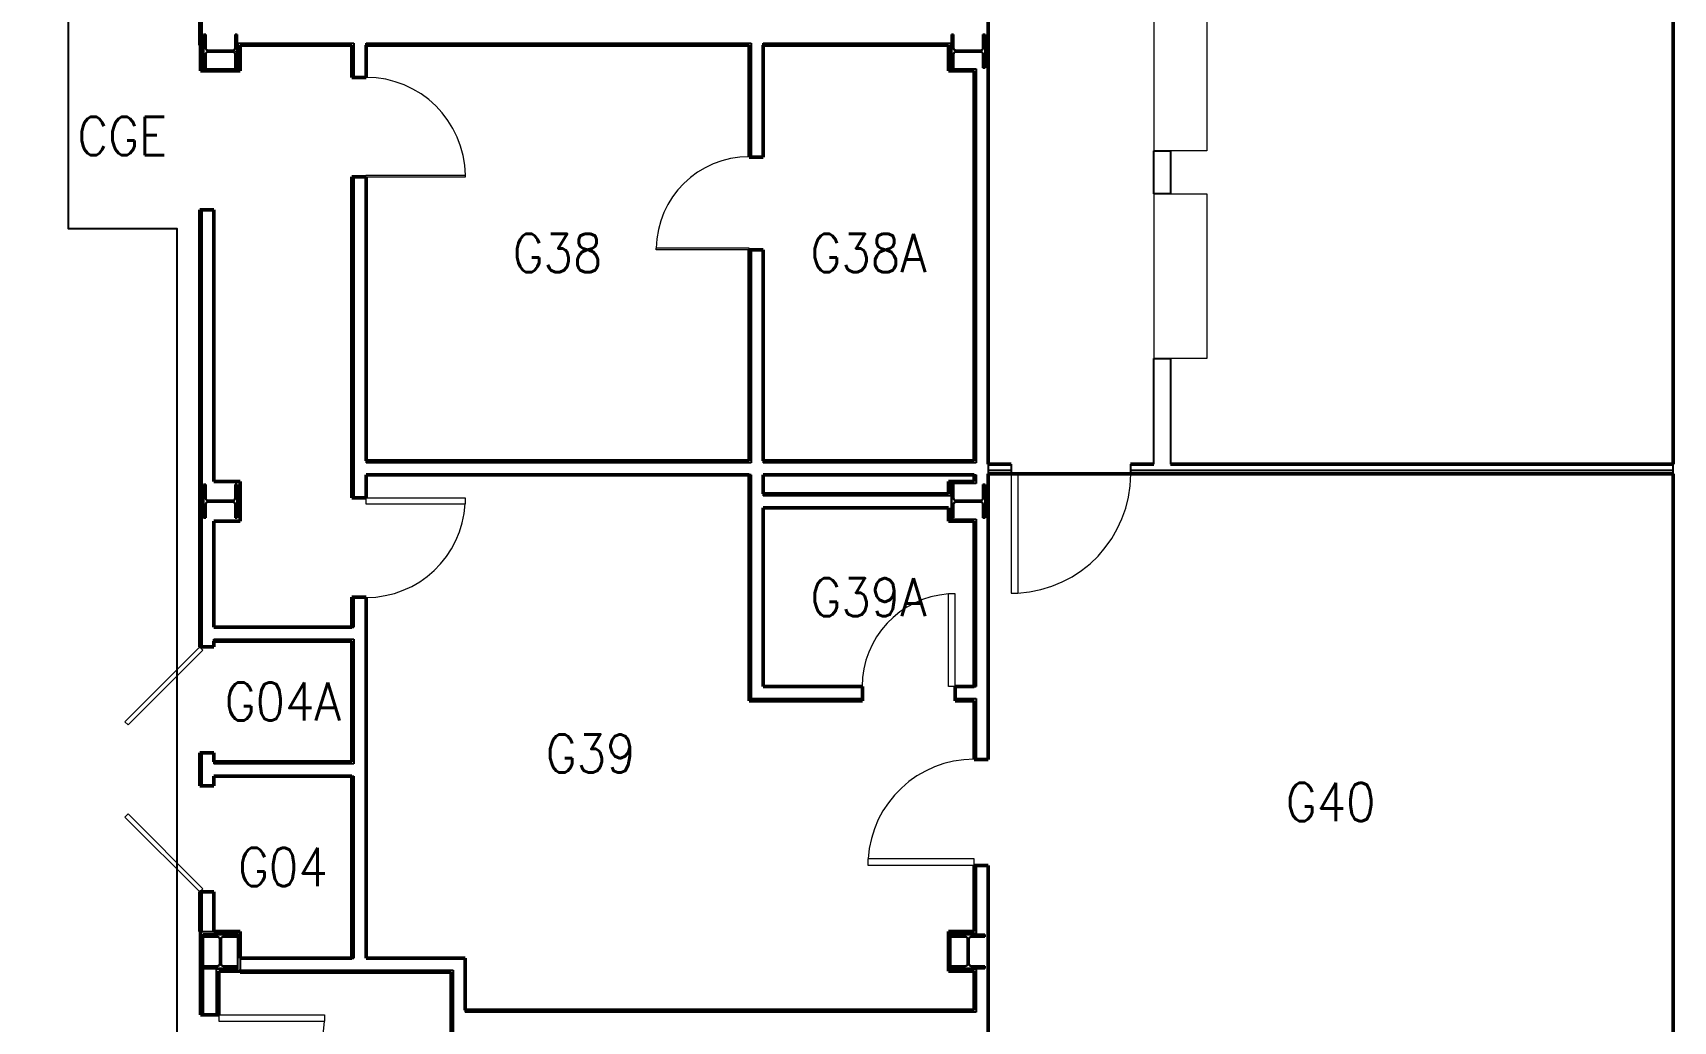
# Model space of a CAD drawing. Header units: inches. Extents: x -460 to 10305, y -938 to 5356.
# Drawn here: x 1944.6 to 2440.3, y 206.2 to 504.8 of the extents above; entities that cross this region are included whole.
import ezdxf
from ezdxf.enums import TextEntityAlignment as Align

# ---------------------------------------------------------------- set-up
doc = ezdxf.new("R2010")
doc.units = ezdxf.units.IN
doc.header["$MEASUREMENT"] = 0
doc.set_wipeout_variables(frame=1)
doc.layers.add('01-0263-G-DWG-BFP-ARCH$0$SP-CASE', color=11, linetype='Continuous', lineweight=13)
doc.layers.add('01-0263-G-DWG-BFP-ARCH$0$SP-COLUMNS', color=40, linetype='Continuous', lineweight=13)
for name, color, linetype in [('01-0263-G-DWG-BFP-ARCH$0$SP-DOOR', 5, 'Continuous'), ('01-0263-G-DWG-BFP-ARCH$0$SP-RMNO', 7, 'Continuous'), ('01-0263-G-DWG-BFP-ARCH$0$SP-ROOM', 7, 'Continuous'), ('01-0263-G-DWG-BFP-ARCH$0$SP-WALL', 7, 'Continuous'), ('T-Comm-Path', 40, 'Continuous')]:
    doc.layers.add(name, color=color, linetype=linetype)
doc.layers.get('01-0263-G-DWG-BFP-ARCH$0$SP-ROOM').off()
doc.styles.add('01-0263-G-DWG-BFP-ARCH$0$ROMANS', font='ROMANS.shx', dxfattribs={"width": 0.9})

# ---------------------------------------------------------------- blocks, each defined once
blk = doc.blocks.new('01-0263-G-DWG-BFP-ARCH$0$W-Wide Flange-Column - W10X60-V26-GROUND FLOOR - PROPOSED')
at = {"layer": '01-0263-G-DWG-BFP-ARCH$0$SP-COLUMNS', "lineweight": 9}
h = blk.add_hatch(dxfattribs=at)
h.set_pattern_fill('FP_36', color=256, style=0, pattern_type=2)
h.set_pattern_definition([(315, (223.028, 1518.4), (9.50352, 9.50352), []), (315, (237.428, 1518.4), (9.50352, 9.50352), [])])
h.paths.add_polyline_path([(-5.04, -4.43), (-5.04, -5.11), (5.04, -5.11), (5.04, -4.43), (0.9, -4.43), (0.41, -4.23), (0.21, -3.74), (0.21, 3.73), (0.41, 4.23), (0.9, 4.43), (5.04, 4.43), (5.04, 5.11), (-5.04, 5.11), (-5.04, 4.43), (-0.91, 4.43), (-0.41, 4.23), (-0.21, 3.73), (-0.21, -3.74), (-0.41, -4.23), (-0.91, -4.43)], flags=0)
at = {"layer": '01-0263-G-DWG-BFP-ARCH$0$SP-COLUMNS', "lineweight": 30}
for p, q in [((5.04, 5.11), (-5.04, 5.11)), ((-5.04, 5.11), (-5.04, 4.43)), ((5.04, 4.43), (5.04, 5.11)), ((-5.04, 4.43), (-0.91, 4.43)), ((-0.21, 3.73), (-0.21, -3.74)), ((0.21, -3.74), (0.21, 3.73)), ((0.9, 4.43), (5.04, 4.43)), ((-0.91, -4.43), (-5.04, -4.43)), ((-5.04, -4.43), (-5.04, -5.11)), ((5.04, -4.43), (0.9, -4.43)), ((5.04, -5.11), (5.04, -4.43)), ((-5.04, -5.11), (5.04, -5.11))]:
    blk.add_line(p, q, dxfattribs=at)
for centre, start, end in [((-0.91, 3.73), 0, 90), ((0.9, 3.73), 90, 180), ((-0.91, -3.74), 270, 0), ((0.9, -3.74), 180, 270)]:
    blk.add_arc(centre, 0.695, start, end, dxfattribs=at)
blk = doc.blocks.new('01-0263-G-DWG-BFP-ARCH$0$W-Wide Flange-Column - W10X60-V27-GROUND FLOOR - PROPOSED')
at = {"layer": '01-0263-G-DWG-BFP-ARCH$0$SP-COLUMNS', "lineweight": 9}
h = blk.add_hatch(dxfattribs=at)
h.set_pattern_fill('FP_37', color=256, style=0, pattern_type=2)
h.set_pattern_definition([(315, (223.028, 1292.4), (9.50352, 9.50352), []), (315, (237.428, 1292.4), (9.50352, 9.50352), [])])
h.paths.add_polyline_path([(-5.04, -4.43), (-5.04, -5.11), (5.04, -5.11), (5.04, -4.43), (0.9, -4.43), (0.41, -4.23), (0.21, -3.74), (0.21, 3.73), (0.41, 4.23), (0.9, 4.43), (5.04, 4.43), (5.04, 5.11), (-5.04, 5.11), (-5.04, 4.43), (-0.91, 4.43), (-0.41, 4.23), (-0.21, 3.73), (-0.21, -3.74), (-0.41, -4.23), (-0.91, -4.43)], flags=0)
at = {"layer": '01-0263-G-DWG-BFP-ARCH$0$SP-COLUMNS', "lineweight": 30}
for p, q in [((5.04, 5.11), (-5.04, 5.11)), ((-5.04, 5.11), (-5.04, 4.43)), ((5.04, 4.43), (5.04, 5.11)), ((-5.04, 4.43), (-0.91, 4.43)), ((-0.21, 3.73), (-0.21, -3.74)), ((0.21, -3.74), (0.21, 3.73)), ((0.9, 4.43), (5.04, 4.43)), ((-0.91, -4.43), (-5.04, -4.43)), ((-5.04, -4.43), (-5.04, -5.11)), ((5.04, -4.43), (0.9, -4.43)), ((5.04, -5.11), (5.04, -4.43)), ((-5.04, -5.11), (5.04, -5.11))]:
    blk.add_line(p, q, dxfattribs=at)
for centre, start, end in [((-0.91, 3.73), 0, 90), ((0.9, 3.73), 90, 180), ((-0.91, -3.74), 270, 0), ((0.9, -3.74), 180, 270)]:
    blk.add_arc(centre, 0.695, start, end, dxfattribs=at)
blk = doc.blocks.new('01-0263-G-DWG-BFP-ARCH$0$W-Wide Flange-Column - W10X60-V28-GROUND FLOOR - PROPOSED')
at = {"layer": '01-0263-G-DWG-BFP-ARCH$0$SP-COLUMNS', "lineweight": 9}
h = blk.add_hatch(dxfattribs=at)
h.set_pattern_fill('FP_38', color=256, style=0, pattern_type=2)
h.set_pattern_definition([(315, (359.028, 1518.4), (9.50352, 9.50352), []), (315, (373.428, 1518.4), (9.50352, 9.50352), [])])
h.paths.add_polyline_path([(-5.04, 4.43), (-0.91, 4.43), (-0.41, 4.23), (-0.21, 3.73), (-0.21, -3.74), (-0.41, -4.23), (-0.91, -4.43), (-5.04, -4.43), (-5.04, -5.11), (5.04, -5.11), (5.04, -4.43), (0.9, -4.43), (0.41, -4.23), (0.21, -3.74), (0.21, 3.73), (0.41, 4.23), (0.9, 4.43), (5.04, 4.43), (5.04, 5.11), (-5.04, 5.11)], flags=0)
at = {"layer": '01-0263-G-DWG-BFP-ARCH$0$SP-COLUMNS', "lineweight": 30}
for p, q in [((5.04, 5.11), (-5.04, 5.11)), ((-5.04, 5.11), (-5.04, 4.43)), ((5.04, 4.43), (5.04, 5.11)), ((-5.04, 4.43), (-0.91, 4.43)), ((-0.21, 3.73), (-0.21, -3.74)), ((0.21, -3.74), (0.21, 3.73)), ((0.9, 4.43), (5.04, 4.43)), ((-0.91, -4.43), (-5.04, -4.43)), ((-5.04, -4.43), (-5.04, -5.11)), ((5.04, -4.43), (0.9, -4.43)), ((5.04, -5.11), (5.04, -4.43)), ((-5.04, -5.11), (5.04, -5.11))]:
    blk.add_line(p, q, dxfattribs=at)
for centre, start, end in [((-0.91, 3.73), 0, 90), ((0.9, 3.73), 90, 180), ((-0.91, -3.74), 270, 0), ((0.9, -3.74), 180, 270)]:
    blk.add_arc(centre, 0.695, start, end, dxfattribs=at)
blk = doc.blocks.new('01-0263-G-DWG-BFP-ARCH$0$W-Wide Flange-Column - W10X60-V29-GROUND FLOOR - PROPOSED')
at = {"layer": '01-0263-G-DWG-BFP-ARCH$0$SP-COLUMNS', "lineweight": 9}
h = blk.add_hatch(dxfattribs=at)
h.set_pattern_fill('FP_39', color=256, style=0, pattern_type=2)
h.set_pattern_definition([(315, (359.028, 1292.4), (9.50352, 9.50352), []), (315, (373.428, 1292.4), (9.50352, 9.50352), [])])
h.paths.add_polyline_path([(-5.04, -4.43), (-5.04, -5.11), (5.04, -5.11), (5.04, -4.43), (0.9, -4.43), (0.41, -4.23), (0.21, -3.74), (0.21, 3.73), (0.41, 4.23), (0.9, 4.43), (5.04, 4.43), (5.04, 5.11), (-5.04, 5.11), (-5.04, 4.43), (-0.91, 4.43), (-0.41, 4.23), (-0.21, 3.73), (-0.21, -3.74), (-0.41, -4.23), (-0.91, -4.43)], flags=0)
at = {"layer": '01-0263-G-DWG-BFP-ARCH$0$SP-COLUMNS', "lineweight": 30}
for p, q in [((5.04, 5.11), (-5.04, 5.11)), ((-5.04, 5.11), (-5.04, 4.43)), ((5.04, 4.43), (5.04, 5.11)), ((-5.04, 4.43), (-0.91, 4.43)), ((-0.21, 3.73), (-0.21, -3.74)), ((0.21, -3.74), (0.21, 3.73)), ((0.9, 4.43), (5.04, 4.43)), ((-0.91, -4.43), (-5.04, -4.43)), ((-5.04, -4.43), (-5.04, -5.11)), ((5.04, -4.43), (0.9, -4.43)), ((5.04, -5.11), (5.04, -4.43)), ((-5.04, -5.11), (5.04, -5.11))]:
    blk.add_line(p, q, dxfattribs=at)
for centre, start, end in [((-0.91, 3.73), 0, 90), ((0.9, 3.73), 90, 180), ((-0.91, -3.74), 270, 0), ((0.9, -3.74), 180, 270)]:
    blk.add_arc(centre, 0.695, start, end, dxfattribs=at)
blk = doc.blocks.new('01-0263-G-DWG-BFP-ARCH$0$W-Wide Flange-Column - W10X60-V48-GROUND FLOOR - PROPOSED')
at = {"layer": '01-0263-G-DWG-BFP-ARCH$0$SP-COLUMNS', "lineweight": 9}
h = blk.add_hatch(dxfattribs=at)
h.set_pattern_fill('FP_59', color=256, style=0, pattern_type=2)
h.set_pattern_definition([(45, (-1292.4, 495.028), (-9.50352, 9.50352), []), (45, (-1292.4, 509.428), (-9.50352, 9.50352), [])])
h.paths.add_polyline_path([(-5.04, -5.11), (5.04, -5.11), (5.04, -4.43), (0.9, -4.43), (0.41, -4.23), (0.21, -3.74), (0.21, 3.73), (0.41, 4.23), (0.9, 4.43), (5.04, 4.43), (5.04, 5.11), (-5.04, 5.11), (-5.04, 4.43), (-0.91, 4.43), (-0.41, 4.23), (-0.21, 3.73), (-0.21, -3.74), (-0.41, -4.23), (-0.91, -4.43), (-5.04, -4.43)], flags=0)
at = {"layer": '01-0263-G-DWG-BFP-ARCH$0$SP-COLUMNS', "lineweight": 30}
for p, q in [((5.04, 5.11), (-5.04, 5.11)), ((-5.04, 5.11), (-5.04, 4.43)), ((5.04, 4.43), (5.04, 5.11)), ((-5.04, 4.43), (-0.91, 4.43)), ((-0.21, 3.73), (-0.21, -3.74)), ((0.21, -3.74), (0.21, 3.73)), ((0.9, 4.43), (5.04, 4.43)), ((-0.91, -4.43), (-5.04, -4.43)), ((-5.04, -4.43), (-5.04, -5.11)), ((5.04, -4.43), (0.9, -4.43)), ((5.04, -5.11), (5.04, -4.43)), ((-5.04, -5.11), (5.04, -5.11))]:
    blk.add_line(p, q, dxfattribs=at)
for centre, start, end in [((-0.91, 3.73), 0, 90), ((0.9, 3.73), 90, 180), ((-0.91, -3.74), 270, 0), ((0.9, -3.74), 180, 270)]:
    blk.add_arc(centre, 0.695, start, end, dxfattribs=at)
blk = doc.blocks.new('01-0263-G-DWG-BFP-ARCH$0$W-Wide Flange-Column - W10X60-V49-GROUND FLOOR - PROPOSED')
at = {"layer": '01-0263-G-DWG-BFP-ARCH$0$SP-COLUMNS', "lineweight": 9}
h = blk.add_hatch(dxfattribs=at)
h.set_pattern_fill('FP_60', color=256, style=0, pattern_type=2)
h.set_pattern_definition([(45, (-1518.4, 495.028), (-9.50352, 9.50352), []), (45, (-1518.4, 509.428), (-9.50352, 9.50352), [])])
h.paths.add_polyline_path([(-5.04, -5.11), (5.04, -5.11), (5.04, -4.43), (0.9, -4.43), (0.41, -4.23), (0.21, -3.74), (0.21, 3.73), (0.41, 4.23), (0.9, 4.43), (5.04, 4.43), (5.04, 5.11), (-5.04, 5.11), (-5.04, 4.43), (-0.91, 4.43), (-0.41, 4.23), (-0.21, 3.73), (-0.21, -3.74), (-0.41, -4.23), (-0.91, -4.43), (-5.04, -4.43)], flags=0)
at = {"layer": '01-0263-G-DWG-BFP-ARCH$0$SP-COLUMNS', "lineweight": 30}
for p, q in [((5.04, 5.11), (-5.04, 5.11)), ((-5.04, 5.11), (-5.04, 4.43)), ((5.04, 4.43), (5.04, 5.11)), ((-5.04, 4.43), (-0.91, 4.43)), ((-0.21, 3.73), (-0.21, -3.74)), ((0.21, -3.74), (0.21, 3.73)), ((0.9, 4.43), (5.04, 4.43)), ((-0.91, -4.43), (-5.04, -4.43)), ((-5.04, -4.43), (-5.04, -5.11)), ((5.04, -4.43), (0.9, -4.43)), ((5.04, -5.11), (5.04, -4.43)), ((-5.04, -5.11), (5.04, -5.11))]:
    blk.add_line(p, q, dxfattribs=at)
for centre, start, end in [((-0.91, 3.73), 0, 90), ((0.9, 3.73), 90, 180), ((-0.91, -3.74), 270, 0), ((0.9, -3.74), 180, 270)]:
    blk.add_arc(centre, 0.695, start, end, dxfattribs=at)
blk = doc.blocks.new('01-0263-G-DWG-BFP-ARCH$0$Single-Flush - 2_8_ x 6_8_-281119-GROUND FLOOR - PROPOSED')
at = {"layer": '01-0263-G-DWG-BFP-ARCH$0$SP-DOOR', "lineweight": 20}
for p, q in [((14, -2.75), (14, -34.75)), ((16, -2.75), (14, -2.75)), ((16, -2.75), (16, -34.75)), ((16, -34.75), (14, -34.75))]:
    blk.add_line(p, q, dxfattribs=at)
at = {"layer": '01-0263-G-DWG-BFP-ARCH$0$SP-DOOR', "lineweight": 9}
blk.add_arc((16, -2.75), 32.07, 180, 266.4241, dxfattribs=at)
blk = doc.blocks.new('01-0263-G-DWG-BFP-ARCH$0$W-3A WOOD DOOR - 2_8_ x 6_8_ x 1 3_8_-308036-GROUND FLOOR - PROPOSED')
at = {"layer": '01-0263-G-DWG-BFP-ARCH$0$SP-DOOR', "lineweight": 20}
for p, q in [((15.05, -1.15), (-7.58, -23.78)), ((16.02, -2.12), (-6.61, -24.75)), ((16.02, -2.12), (15.05, -1.15)), ((-6.61, -24.75), (-7.58, -23.78))]:
    blk.add_line(p, q, dxfattribs=at)
blk = doc.blocks.new('01-0263-G-DWG-BFP-ARCH$0$W-3A WOOD DOOR - 2_8_ x 6_8_ x 1 3_8_-308037-GROUND FLOOR - PROPOSED')
at = {"layer": '01-0263-G-DWG-BFP-ARCH$0$SP-DOOR', "lineweight": 20}
for p, q in [((-6.61, 24.75), (-7.58, 23.78)), ((15.05, 1.15), (-7.58, 23.78)), ((16.02, 2.12), (-6.61, 24.75)), ((16.02, 2.12), (15.05, 1.15))]:
    blk.add_line(p, q, dxfattribs=at)
blk = doc.blocks.new('01-0263-G-DWG-BFP-ARCH$0$Single-Flush - 2_6_ x 6_8_-310897-GROUND FLOOR - PROPOSED')
at = {"layer": '01-0263-G-DWG-BFP-ARCH$0$SP-DOOR', "lineweight": 20}
for p, q in [((13.25, -2.12), (13.25, -32.14)), ((15, -2.12), (13.25, -2.12)), ((15, -2.12), (15, -32.14)), ((15, -32.14), (13.25, -32.14))]:
    blk.add_line(p, q, dxfattribs=at)
at = {"layer": '01-0263-G-DWG-BFP-ARCH$0$SP-DOOR', "lineweight": 9}
blk.add_arc((15, -2.12), 30.07, 180, 266.6633, dxfattribs=at)
blk = doc.blocks.new('01-0263-G-DWG-BFP-ARCH$0$Single-Flush - 2_6_ x 6_8_ x 1_2_-310880-GROUND FLOOR - PROPOSED')
at = {"layer": '01-0263-G-DWG-BFP-ARCH$0$SP-DOOR', "lineweight": 20}
for p, q in [((14.5, 2.12), (14.5, 32.19)), ((15, 32.19), (14.5, 32.19)), ((15, 2.12), (15, 32.19)), ((15, 2.12), (14.5, 2.12))]:
    blk.add_line(p, q, dxfattribs=at)
at = {"layer": '01-0263-G-DWG-BFP-ARCH$0$SP-DOOR', "lineweight": 9}
blk.add_arc((15, 2.12), 30.07, 90.9529, 180, dxfattribs=at)
blk = doc.blocks.new('01-0263-G-DWG-BFP-ARCH$0$Single-Flush - 2_4_ x 6_8_ x 1_2_-2021570-GROUND FLOOR - PROPOSED')
at = {"layer": '01-0263-G-DWG-BFP-ARCH$0$SP-DOOR', "lineweight": 20}
for p, q in [((13.5, -2.12), (13.5, -30.19)), ((14, -2.12), (13.5, -2.12)), ((14, -2.12), (14, -30.19)), ((14, -30.19), (13.5, -30.19))]:
    blk.add_line(p, q, dxfattribs=at)
at = {"layer": '01-0263-G-DWG-BFP-ARCH$0$SP-DOOR', "lineweight": 9}
blk.add_arc((14, -2.12), 28.07, 180, 268.9792, dxfattribs=at)
blk = doc.blocks.new('01-0263-G-DWG-BFP-ARCH$0$W-8 DOOR - 2_4_ x 6_8_-312842-GROUND FLOOR - PROPOSED')
at = {"layer": '01-0263-G-DWG-BFP-ARCH$0$SP-DOOR', "lineweight": 20}
for p, q in [((12, 2.12), (12, 30.12)), ((14, 30.12), (12, 30.12)), ((14, 2.12), (14, 30.12)), ((14, 2.12), (12, 2.12))]:
    blk.add_line(p, q, dxfattribs=at)
at = {"layer": '01-0263-G-DWG-BFP-ARCH$0$SP-DOOR', "lineweight": 9}
blk.add_arc((14, 2.12), 28.07, 94.0863, 180, dxfattribs=at)
blk = doc.blocks.new('01-0263-G-DWG-BFP-ARCH$0$W-8 DOOR - 2_8_ x 6_8_-312884-GROUND FLOOR - PROPOSED')
at = {"layer": '01-0263-G-DWG-BFP-ARCH$0$SP-DOOR', "lineweight": 20}
for p, q in [((14, -2.12), (14, -34.13)), ((16, -2.12), (14, -2.12)), ((16, -2.12), (16, -34.13)), ((16, -34.13), (14, -34.13))]:
    blk.add_line(p, q, dxfattribs=at)
at = {"layer": '01-0263-G-DWG-BFP-ARCH$0$SP-DOOR', "lineweight": 9}
blk.add_arc((16, -2.12), 32.07, 180, 266.4241, dxfattribs=at)
blk = doc.blocks.new('01-0263-G-DWG-BFP-ARCH$0$FMGRM1')
at = {"style": '01-0263-G-DWG-BFP-ARCH$0$ROMANS', "width": 0.9}
for tag, p in [('RMAREA', (0, -0.2836)), ('DATA1', (0, -0.443)), ('DATA2', (0, -0.6024)), ('DATA3', (0, -0.7618)), ('DATA4', (0, -0.9213)), ('DATA5', (0, -1.0807))]:
    blk.add_attdef(tag, text='', height=0.1172, dxfattribs=at).set_placement(p, align=Align.CENTER)
at = {"linetype": 'Continuous'}
blk.add_wipeout([(-0.375, -0.125), (0.375, -0.125), (0.375, 0.125), (-0.375, 0.125)], dxfattribs=at)
at = {"layer": '01-0263-G-DWG-BFP-ARCH$0$SP-RMNO', "style": '01-0263-G-DWG-BFP-ARCH$0$ROMANS', "width": 0.9}
blk.add_attdef('RMNUMB', text='', height=0.16, dxfattribs=at).set_placement((0, 0), align=Align.MIDDLE)
blk = doc.blocks.new('01-0263-G-DWG-BFP-ARCH$0$M-3 DOOR - 3_0_ x 6_8_-318483-GROUND FLOOR - PROPOSED')
at = {"layer": '01-0263-G-DWG-BFP-ARCH$0$SP-DOOR', "lineweight": 20}
for p, q in [((16, 4), (16, 40.01)), ((18, 40.01), (16, 40.01)), ((18, 4), (18, 40.01)), ((18, 4), (16, 4))]:
    blk.add_line(p, q, dxfattribs=at)
at = {"layer": '01-0263-G-DWG-BFP-ARCH$0$SP-DOOR', "lineweight": 9}
blk.add_arc((18, 4), 36.07, 93.1789, 180, dxfattribs=at)
blk = doc.blocks.new('01-0263-G-DWG-BFP-ARCH', base_point=(1295.16, 1352.86))
at = {"layer": '01-0263-G-DWG-BFP-ARCH$0$SP-CASE'}
for p, q in [((3578.22, 1915.74), (3578.22, 1818.74)), ((3594.22, 1915.74), (3594.22, 1818.74)), ((3594.22, 1818.74), (3578.22, 1818.74)), ((3578.22, 1805.74), (3594.22, 1805.74)), ((3578.22, 1805.74), (3578.22, 1755.99)), ((3594.22, 1805.74), (3594.22, 1755.99)), ((3594.22, 1755.99), (3578.22, 1755.99))]:
    blk.add_line(p, q, dxfattribs=at)
at = {"layer": '01-0263-G-DWG-BFP-ARCH$0$SP-WALL', "lineweight": 50}
for p, q in [((3735.16, 2185.49), (3735.16, 1724.11)), ((3528.16, 1724.11), (3528.16, 2005.11)), ((3289.91, 1905.86), (3289.91, 1850.61)), ((3289.91, 1850.61), (3290.16, 1850.61)), ((3290.16, 1850.61), (3290.16, 1842.86)), ((3302.16, 1850.61), (3335.91, 1850.61)), ((3302.16, 1842.86), (3302.16, 1850.61)), ((3335.91, 1850.61), (3335.91, 1840.86)), ((3340.16, 1840.86), (3340.16, 1850.61)), ((3340.16, 1850.61), (3455.91, 1850.61)), ((3455.91, 1850.61), (3455.91, 1816.86)), ((3460.16, 1850.61), (3516.16, 1850.61)), ((3460.16, 1816.86), (3460.16, 1850.61)), ((3516.16, 1850.61), (3516.16, 1842.86)), ((3290.16, 1842.86), (3302.16, 1842.86)), ((3335.91, 1840.86), (3340.16, 1840.86)), ((3516.16, 1842.86), (3523.91, 1842.86)), ((3523.91, 1842.86), (3523.91, 1725.11)), ((3455.91, 1816.86), (3460.16, 1816.86)), ((3340.16, 1810.86), (3335.91, 1810.86)), ((3335.91, 1810.86), (3335.91, 1713.86)), ((3340.16, 1725.11), (3340.16, 1810.86)), ((3294.16, 1800.86), (3289.91, 1800.86)), ((3289.91, 1800.86), (3289.91, 1668.86)), ((3294.16, 1718.86), (3294.16, 1800.86)), ((3460.16, 1788.86), (3455.91, 1788.86)), ((3455.91, 1788.86), (3455.91, 1725.11)), ((3460.16, 1725.11), (3460.16, 1788.86)), ((3455.91, 1725.11), (3340.16, 1725.11)), ((3523.91, 1725.11), (3460.16, 1725.11)), ((3340.16, 1713.86), (3340.16, 1720.86)), ((3340.16, 1720.86), (3455.91, 1720.86)), ((3455.91, 1720.86), (3455.91, 1652.61)), ((3460.16, 1720.86), (3523.91, 1720.86)), ((3460.16, 1715.11), (3460.16, 1720.86)), ((3523.91, 1720.86), (3523.91, 1718.86)), ((3535.16, 1724.11), (3528.16, 1724.11)), ((3528.16, 1634.86), (3528.16, 1721.11)), ((3528.16, 1721.11), (3735.16, 1721.11)), ((3578.22, 1724.11), (3571.22, 1724.11)), ((3735.16, 1724.11), (3583.22, 1724.11)), ((3735.16, 1721.11), (3735.16, 1522.86)), ((3302.16, 1718.86), (3294.16, 1718.86)), ((3302.16, 1706.86), (3302.16, 1718.86)), ((3516.16, 1715.11), (3460.16, 1715.11)), ((3523.91, 1718.86), (3516.16, 1718.86)), ((3516.16, 1718.86), (3516.16, 1715.11)), ((3335.91, 1713.86), (3340.16, 1713.86)), ((3460.16, 1656.86), (3460.16, 1710.86)), ((3460.16, 1710.86), (3516.16, 1710.86)), ((3516.16, 1710.86), (3516.16, 1706.86)), ((3294.16, 1674.86), (3294.16, 1706.86)), ((3294.16, 1706.86), (3302.16, 1706.86)), ((3516.16, 1706.86), (3523.91, 1706.86)), ((3523.91, 1706.86), (3523.91, 1656.86)), ((3340.16, 1683.86), (3335.91, 1683.86)), ((3335.91, 1683.86), (3335.91, 1674.86)), ((3340.16, 1574.86), (3340.16, 1683.86)), ((3335.91, 1674.86), (3294.16, 1674.86)), ((3294.16, 1670.61), (3335.91, 1670.61)), ((3294.16, 1668.86), (3294.16, 1670.61)), ((3335.91, 1670.61), (3335.91, 1634.11)), ((3289.91, 1668.86), (3294.16, 1668.86)), ((3490.16, 1656.86), (3460.16, 1656.86)), ((3490.16, 1652.61), (3490.16, 1656.86)), ((3523.91, 1656.86), (3518.16, 1656.86)), ((3518.16, 1656.86), (3518.16, 1652.61)), ((3455.91, 1652.61), (3490.16, 1652.61)), ((3518.16, 1652.61), (3523.91, 1652.61)), ((3523.91, 1652.61), (3523.91, 1634.86)), ((3294.16, 1636.86), (3289.91, 1636.86)), ((3289.91, 1636.86), (3289.91, 1626.86)), ((3294.16, 1634.11), (3294.16, 1636.86)), ((3335.91, 1634.11), (3294.16, 1634.11)), ((3523.91, 1634.86), (3528.16, 1634.86)), ((3289.91, 1626.86), (3294.16, 1626.86)), ((3294.16, 1626.86), (3294.16, 1629.86)), ((3294.16, 1629.86), (3335.91, 1629.86)), ((3335.91, 1629.86), (3335.91, 1574.86)), ((3528.16, 1602.86), (3523.91, 1602.86)), ((3523.91, 1602.86), (3523.91, 1582.86)), ((3528.16, 1522.86), (3528.16, 1602.86)), ((3294.16, 1594.86), (3289.91, 1594.86)), ((3289.91, 1594.86), (3289.91, 1582.86)), ((3294.16, 1582.86), (3294.16, 1594.86)), ((3289.91, 1582.86), (3290.16, 1582.86)), ((3290.16, 1582.86), (3290.16, 1571.75)), ((3302.16, 1582.86), (3294.16, 1582.86)), ((3302.16, 1574.86), (3302.16, 1582.86)), ((3523.91, 1582.86), (3516.16, 1582.86)), ((3516.16, 1582.86), (3516.16, 1570.86)), ((3290.16, 1571.75), (3290.16, 1557.75)), ((3335.91, 1574.86), (3302.16, 1574.86)), ((3370.16, 1574.86), (3340.16, 1574.86)), ((3370.16, 1559.11), (3370.16, 1574.86)), ((3295.66, 1570.86), (3302.16, 1570.86)), ((3295.66, 1557.75), (3295.66, 1570.86)), ((3302.16, 1570.86), (3302.16, 1570.61)), ((3302.16, 1570.61), (3365.91, 1570.61)), ((3365.91, 1570.61), (3365.91, 1518.61)), ((3516.16, 1570.86), (3523.91, 1570.86)), ((3523.91, 1570.86), (3523.91, 1559.11)), ((3290.16, 1557.75), (3295.66, 1557.75)), ((3523.91, 1559.11), (3370.16, 1559.11))]:
    blk.add_line(p, q, dxfattribs=at)
at = {"layer": '01-0263-G-DWG-BFP-ARCH$0$SP-WALL'}
for p, q in [((3290.53, 1905.86), (3290.53, 1851.24)), ((3290.53, 1851.24), (3290.78, 1851.24)), ((3290.78, 1851.24), (3290.78, 1850.61)), ((3290.78, 1850.61), (3290.78, 1843.49)), ((3301.53, 1851.24), (3336.53, 1851.24)), ((3301.53, 1850.61), (3301.53, 1851.24)), ((3301.53, 1843.49), (3301.53, 1850.61)), ((3336.53, 1851.24), (3336.53, 1840.86)), ((3340.16, 1850.61), (3340.16, 1851.24)), ((3340.16, 1851.24), (3456.53, 1851.24)), ((3456.53, 1851.24), (3456.53, 1816.86)), ((3460.16, 1851.24), (3516.78, 1851.24)), ((3460.16, 1850.61), (3460.16, 1851.24)), ((3516.78, 1851.24), (3516.78, 1850.61)), ((3516.78, 1850.61), (3516.78, 1843.49)), ((3290.78, 1843.49), (3301.53, 1843.49)), ((3516.78, 1843.49), (3523.91, 1843.49)), ((3523.91, 1843.49), (3524.53, 1843.49)), ((3524.53, 1843.49), (3524.53, 1724.49)), ((3578.22, 1818.74), (3583.22, 1818.74)), ((3578.22, 1805.74), (3578.22, 1818.74)), ((3583.22, 1818.74), (3583.22, 1805.74)), ((3336.53, 1810.86), (3336.53, 1713.86)), ((3583.22, 1805.74), (3578.22, 1805.74)), ((3290.53, 1800.86), (3290.53, 1668.86)), ((3456.53, 1788.86), (3456.53, 1724.49)), ((3578.22, 1755.99), (3583.22, 1755.99)), ((3578.22, 1724.11), (3578.22, 1755.99)), ((3583.22, 1755.99), (3583.22, 1724.11)), ((3340.16, 1725.11), (3340.16, 1724.49)), ((3460.16, 1725.11), (3460.16, 1724.49)), ((3456.53, 1724.49), (3340.16, 1724.49)), ((3456.53, 1720.86), (3455.91, 1720.86)), ((3456.53, 1720.86), (3456.53, 1653.24)), ((3524.53, 1724.49), (3460.16, 1724.49)), ((3523.91, 1720.86), (3524.53, 1720.86)), ((3524.53, 1720.86), (3524.53, 1718.24)), ((3535.16, 1722.11), (3528.1, 1722.11)), ((3528.16, 1724.11), (3528.16, 1721.11)), ((3535.16, 1724.11), (3535.16, 1721.11)), ((3571.22, 1724.11), (3571.22, 1721.11)), ((3735.1, 1722.11), (3571.22, 1722.11)), ((3735.16, 1721.11), (3735.16, 1724.11)), ((3460.16, 1715.11), (3460.16, 1714.49)), ((3516.78, 1718.24), (3516.78, 1715.11)), ((3523.91, 1718.24), (3516.78, 1718.24)), ((3516.78, 1715.11), (3516.78, 1714.49)), ((3524.53, 1718.24), (3523.91, 1718.24)), ((3516.78, 1714.49), (3460.16, 1714.49)), ((3516.78, 1710.86), (3516.78, 1707.49)), ((3516.78, 1707.49), (3523.91, 1707.49)), ((3523.91, 1707.49), (3524.53, 1707.49)), ((3524.53, 1707.49), (3524.53, 1656.86)), ((3336.53, 1683.86), (3336.53, 1674.86)), ((3294.16, 1671.24), (3336.53, 1671.24)), ((3294.16, 1670.61), (3294.16, 1671.24)), ((3335.91, 1674.86), (3336.53, 1674.86)), ((3336.53, 1671.24), (3336.53, 1633.49)), ((3523.91, 1656.86), (3524.53, 1656.86)), ((3456.53, 1653.24), (3490.16, 1653.24)), ((3518.16, 1653.24), (3524.53, 1653.24)), ((3524.53, 1653.24), (3524.53, 1634.86)), ((3290.53, 1636.86), (3290.53, 1626.86)), ((3294.16, 1634.11), (3294.16, 1633.49)), ((3336.53, 1633.49), (3294.16, 1633.49)), ((3335.91, 1629.86), (3336.53, 1629.86)), ((3336.53, 1629.86), (3336.53, 1574.86)), ((3524.53, 1602.86), (3524.53, 1582.24)), ((3290.53, 1594.86), (3290.53, 1582.86)), ((3290.16, 1582.86), (3294.16, 1582.86)), ((3290.91, 1582.11), (3290.91, 1571.75)), ((3301.41, 1582.11), (3290.91, 1582.11)), ((3301.41, 1571.61), (3301.41, 1582.11)), ((3516.78, 1582.24), (3516.78, 1571.49)), ((3523.91, 1582.24), (3516.78, 1582.24)), ((3524.53, 1582.24), (3523.91, 1582.24)), ((3290.91, 1571.75), (3290.91, 1557.75)), ((3294.91, 1571.61), (3295.66, 1571.61)), ((3294.91, 1571.61), (3294.91, 1557.75)), ((3295.66, 1571.61), (3301.41, 1571.61)), ((3302.16, 1574.86), (3302.16, 1570.86)), ((3335.91, 1574.86), (3336.53, 1574.86)), ((3516.78, 1571.49), (3523.91, 1571.49)), ((3523.91, 1571.49), (3524.53, 1571.49)), ((3524.53, 1571.49), (3524.53, 1558.49)), ((3302.16, 1571.24), (3366.53, 1571.24)), ((3366.53, 1571.24), (3366.53, 1519.24)), ((3370.16, 1559.11), (3370.16, 1558.49)), ((3524.53, 1558.49), (3370.16, 1558.49))]:
    blk.add_line(p, q, dxfattribs=at)
at = {"layer": '01-0263-G-DWG-BFP-ARCH$0$SP-COLUMNS'}
for name, p, rotation in [('01-0263-G-DWG-BFP-ARCH$0$W-Wide Flange-Column - W10X60-V27-GROUND FLOOR - PROPOSED', (3296.16, 1848.86), 89.9999999999999), ('01-0263-G-DWG-BFP-ARCH$0$W-Wide Flange-Column - W10X60-V26-GROUND FLOOR - PROPOSED', (3522.16, 1848.86), 89.99999999999987), ('01-0263-G-DWG-BFP-ARCH$0$W-Wide Flange-Column - W10X60-V29-GROUND FLOOR - PROPOSED', (3296.16, 1712.86), 89.9999999999999), ('01-0263-G-DWG-BFP-ARCH$0$W-Wide Flange-Column - W10X60-V28-GROUND FLOOR - PROPOSED', (3522.16, 1712.86), 89.99999999999987)]:
    blk.add_blockref(name, p, dxfattribs=dict(at, rotation=rotation))
for name, p in [('01-0263-G-DWG-BFP-ARCH$0$W-Wide Flange-Column - W10X60-V48-GROUND FLOOR - PROPOSED', (3296.16, 1576.86)), ('01-0263-G-DWG-BFP-ARCH$0$W-Wide Flange-Column - W10X60-V49-GROUND FLOOR - PROPOSED', (3522.16, 1576.86))]:
    blk.add_blockref(name, p, dxfattribs=at)
at = {"layer": '01-0263-G-DWG-BFP-ARCH$0$SP-DOOR'}
for name, p, rotation in [('01-0263-G-DWG-BFP-ARCH$0$Single-Flush - 2_6_ x 6_8_ x 1_2_-310880-GROUND FLOOR - PROPOSED', (3338.03, 1825.86), 269.9999999999999), ('01-0263-G-DWG-BFP-ARCH$0$Single-Flush - 2_4_ x 6_8_ x 1_2_-2021570-GROUND FLOOR - PROPOSED', (3458.03, 1802.86), 269.9999999999999), ('01-0263-G-DWG-BFP-ARCH$0$M-3 DOOR - 3_0_ x 6_8_-318483-GROUND FLOOR - PROPOSED', (3553.16, 1725.11), 180), ('01-0263-G-DWG-BFP-ARCH$0$Single-Flush - 2_6_ x 6_8_-310897-GROUND FLOOR - PROPOSED', (3338.03, 1698.86), 89.99999999999991), ('01-0263-G-DWG-BFP-ARCH$0$W-3A WOOD DOOR - 2_8_ x 6_8_ x 1 3_8_-308037-GROUND FLOOR - PROPOSED', (3292.03, 1652.86), 90), ('01-0263-G-DWG-BFP-ARCH$0$W-8 DOOR - 2_8_ x 6_8_-312884-GROUND FLOOR - PROPOSED', (3526.03, 1618.86), 269.9999999999999), ('01-0263-G-DWG-BFP-ARCH$0$W-3A WOOD DOOR - 2_8_ x 6_8_ x 1 3_8_-308036-GROUND FLOOR - PROPOSED', (3292.03, 1610.86), 270), ('01-0263-G-DWG-BFP-ARCH$0$Single-Flush - 2_8_ x 6_8_-281119-GROUND FLOOR - PROPOSED', (3292.91, 1541.75), 89.99999999999991)]:
    blk.add_blockref(name, p, dxfattribs=dict(at, rotation=rotation))
blk.add_blockref('01-0263-G-DWG-BFP-ARCH$0$W-8 DOOR - 2_4_ x 6_8_-312842-GROUND FLOOR - PROPOSED', (3504.16, 1654.74), dxfattribs=at)
at = {"layer": '01-0263-G-DWG-BFP-ARCH$0$SP-ROOM'}
ref = blk.add_blockref('01-0263-G-DWG-BFP-ARCH$0$FMGRM1', (3266.47, 1823.2), dxfattribs=dict(at, xscale=72, yscale=72, zscale=72))
ref.add_attrib('RMNUMB', 'CGE', dxfattribs={"layer": '01-0263-G-DWG-BFP-ARCH$0$SP-RMNO', "height": 11.52, "style": '01-0263-G-DWG-BFP-ARCH$0$ROMANS', "width": 0.9}).set_placement((3266.47, 1823.2), align=Align.MIDDLE)
ref = blk.add_blockref('01-0263-G-DWG-BFP-ARCH$0$FMGRM1', (3398.03, 1787.86), dxfattribs=dict(at, xscale=72, yscale=72, zscale=72))
ref.add_attrib('RMNUMB', 'G38', dxfattribs={"layer": '01-0263-G-DWG-BFP-ARCH$0$SP-RMNO', "height": 11.52, "style": '01-0263-G-DWG-BFP-ARCH$0$ROMANS', "width": 0.9}).set_placement((3398.03, 1787.86), align=Align.MIDDLE)
ref = blk.add_blockref('01-0263-G-DWG-BFP-ARCH$0$FMGRM1', (3492.03, 1787.86), dxfattribs=dict(at, xscale=72, yscale=72, zscale=72))
ref.add_attrib('RMNUMB', 'G38A', dxfattribs={"layer": '01-0263-G-DWG-BFP-ARCH$0$SP-RMNO', "height": 11.52, "style": '01-0263-G-DWG-BFP-ARCH$0$ROMANS', "width": 0.9}).set_placement((3492.03, 1787.86), align=Align.MIDDLE)
ref = blk.add_blockref('01-0263-G-DWG-BFP-ARCH$0$FMGRM1', (3408.06, 1636.66), dxfattribs=dict(at, xscale=72, yscale=72, zscale=72))
ref.add_attrib('RMNUMB', 'G39', dxfattribs={"layer": '01-0263-G-DWG-BFP-ARCH$0$SP-RMNO', "height": 11.52, "style": '01-0263-G-DWG-BFP-ARCH$0$ROMANS', "width": 0.9}).set_placement((3408.06, 1636.66), align=Align.MIDDLE)
ref = blk.add_blockref('01-0263-G-DWG-BFP-ARCH$0$FMGRM1', (3631.66, 1621.99), dxfattribs=dict(at, xscale=72, yscale=72, zscale=72))
ref.add_attrib('RMNUMB', 'G40', dxfattribs={"layer": '01-0263-G-DWG-BFP-ARCH$0$SP-RMNO', "height": 11.52, "style": '01-0263-G-DWG-BFP-ARCH$0$ROMANS', "width": 0.9}).set_placement((3631.66, 1621.99), align=Align.MIDDLE)
ref = blk.add_blockref('01-0263-G-DWG-BFP-ARCH$0$FMGRM1', (3492.03, 1683.86), dxfattribs=dict(at, xscale=72, yscale=72, zscale=72))
ref.add_attrib('RMNUMB', 'G39A', dxfattribs={"layer": '01-0263-G-DWG-BFP-ARCH$0$SP-RMNO', "height": 11.52, "style": '01-0263-G-DWG-BFP-ARCH$0$ROMANS', "width": 0.9}).set_placement((3492.03, 1683.86), align=Align.MIDDLE)
ref = blk.add_blockref('01-0263-G-DWG-BFP-ARCH$0$FMGRM1', (3315.03, 1652.36), dxfattribs=dict(at, xscale=72, yscale=72, zscale=72))
ref.add_attrib('RMNUMB', 'G04A', dxfattribs={"layer": '01-0263-G-DWG-BFP-ARCH$0$SP-RMNO', "height": 11.52, "style": '01-0263-G-DWG-BFP-ARCH$0$ROMANS', "width": 0.9}).set_placement((3315.03, 1652.36), align=Align.MIDDLE)
ref = blk.add_blockref('01-0263-G-DWG-BFP-ARCH$0$FMGRM1', (3315.03, 1602.36), dxfattribs=dict(at, xscale=72, yscale=72, zscale=72))
ref.add_attrib('RMNUMB', 'G04', dxfattribs={"layer": '01-0263-G-DWG-BFP-ARCH$0$SP-RMNO', "height": 11.52, "style": '01-0263-G-DWG-BFP-ARCH$0$ROMANS', "width": 0.9}).set_placement((3315.03, 1602.36), align=Align.MIDDLE)

msp = doc.modelspace()

# ---------------------------------------------------------------- block references
msp.add_blockref('01-0263-G-DWG-BFP-ARCH', (0.26, 3.26))

# ---------------------------------------------------------------- next in the draw order: linework, layer by layer
at = {"layer": 'T-Comm-Path'}
msp.add_lwpolyline([(2251.3, 949.26), (2251.3, 870.22), (2160.07, 870.22), (1955.23, 804.64), (1955.23, 445.69), (1988.12, 445.69), (1988.12, 49.62), (2010.15, 49.62), (2010.15, 23.52), (2126.12, 23.52), (2126.12, 87.57)], dxfattribs=at)

doc.saveas('drawing.dxf')
